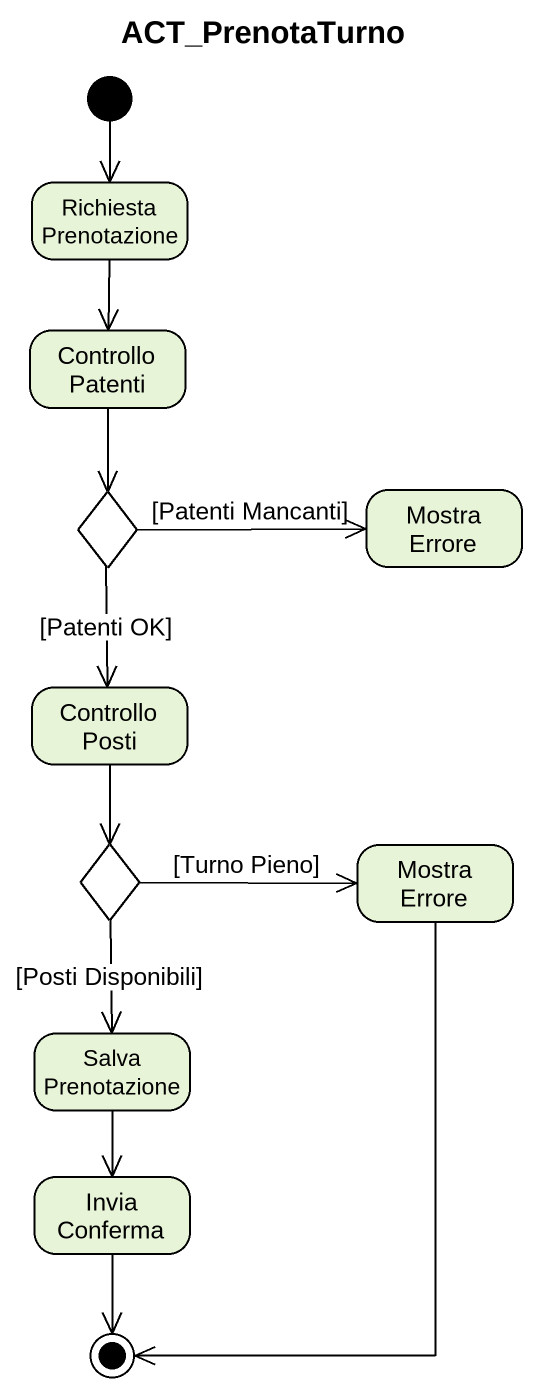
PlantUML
@startuml
title ACT_PrenotaTurno
hide empty description
state "Richiesta Prenotazione" as Richiesta_Prenotazione
state "Controllo Patenti" as Controllo_Patenti
state choice1 <<choice>>
state "Mostra Errore" as Mostra_Errore
state "Controllo Posti" as Controllo_Posti
state choice2 <<choice>>
state "Mostra Errore" as Mostra_Errore_2
state "Salva Prenotazione" as Salva_Prenotazione
state "Invia Conferma" as Invia_Conferma
[*] --> Richiesta_Prenotazione
Richiesta_Prenotazione --> Controllo_Patenti
Controllo_Patenti --> choice1
choice1 -right-> Mostra_Errore : [Patenti Mancanti]
choice1 --> Controllo_Posti : [Patenti OK]
Controllo_Posti --> choice2
choice2 -right-> Mostra_Errore_2 : [Turno Pieno]
choice2 --> Salva_Prenotazione : [Posti Disponibili]
Salva_Prenotazione --> Invia_Conferma
Mostra_Errore_2 --> [*]
Invia_Conferma --> [*]
@enduml
